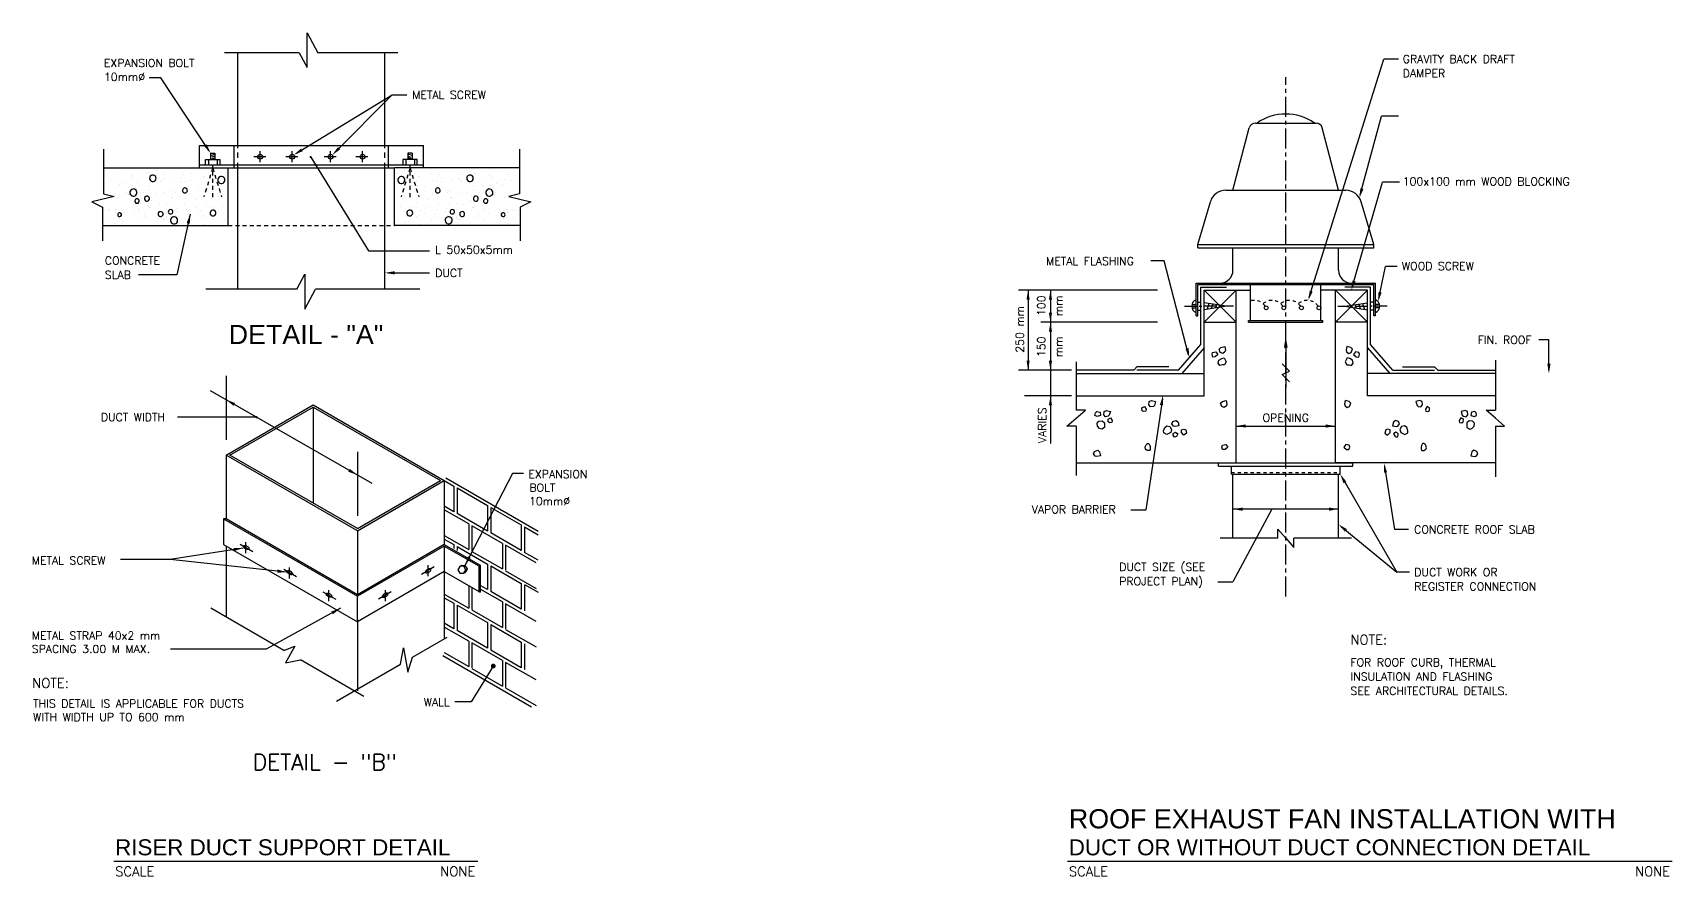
# Model space of a CAD drawing. Extents: x -320.3 to -239, y -329.4 to -268.7.
# Drawn here: x -320.3 to -269.1, y -329.2 to -302.8 of the extents above; entities that cross this region are included whole.
import ezdxf
from ezdxf.enums import TextEntityAlignment as Align

# ---------------------------------------------------------------- set-up
doc = ezdxf.new("R2010")
doc.units = 0
doc.header["$LTSCALE"] = 0.5
doc.header["$MEASUREMENT"] = 0
for name, pattern in [('CENTER', [2, 1.25, -0.25, 0.25, -0.25]), ('HIDDEN', [0.375, 0.25, -0.125]), ('HIDDEN2', [0.1875, 0.125, -0.0625])]:
    doc.linetypes.add(name, pattern=pattern)
doc.layers.get('0').update_dxf_attribs({"color": 4, "linetype": 'CONTINUOUS'})
for name, color, linetype in [('HIDDEN', 3, 'HIDDEN'), ('M-NOX-2', 2, 'CONTINUOUS'), ('M1', 4, 'CONTINUOUS'), ('M2', 2, 'CONTINUOUS'), ('M2D', 4, 'HIDDEN2'), ('M3', 3, 'CONTINUOUS'), ('M4', 4, 'CONTINUOUS'), ('TEXT1', 6, 'CONTINUOUS')]:
    doc.layers.add(name, color=color, linetype=linetype)
doc.styles.add('LEROY', font='SIMPLEX')
doc.styles.add('S', font='ROMANS.SHX')
doc.styles.add('TTXT', font='ARIAL.TTF', dxfattribs={"width": 0.9})

# ---------------------------------------------------------------- blocks, each defined once
blk = doc.blocks.new('AR-1')
blk.add_lwpolyline([(0, 0, 0, 1, 0), (-3, 0, 1, 1, 0)], format="xyseb")
blk = doc.blocks.new('TAST32')
at = {"color": 3, "style": 'LEROY'}
blk.add_attdef('SCALE', text='', height=3, dxfattribs=at).set_placement((0, -4.55), align=Align.RIGHT)
blk = doc.blocks.new('TAST26')
at = {"color": 3, "style": 'LEROY'}
blk.add_text('SCALE', height=3, dxfattribs=at).set_placement((0.02, -4.55))
at = {"color": 4, "style": 'LEROY'}
blk.add_attdef('TITLE', (0, 2), '', height=5, dxfattribs=at)
at = {"color": 3, "style": 'S'}
blk.add_attdef('1:100', (19.59, -4.55), '', height=3, dxfattribs=at)

msp = doc.modelspace()

# ---------------------------------------------------------------- linework, layer by layer
at = {"layer": 'HIDDEN'}
for p, q in [((-314.716, -307.006), (-314.991, -307.907)), ((-314.716, -307.921), (-314.716, -306.906)), ((-314.716, -307.006), (-314.442, -307.907)), ((-308.551, -307.006), (-308.825, -307.907)), ((-308.551, -307.921), (-308.551, -306.906)), ((-308.551, -307.006), (-308.276, -307.907)), ((-314.233, -308.806), (-309.033, -308.806))]:
    msp.add_line(p, q, dxfattribs=at)
at = {"layer": 'M1'}
for p, q in [((-311.762, -303.867), (-311.762, -302.781)), ((-311.762, -302.781), (-311.428, -303.406)), ((-312.013, -303.406), (-314.344, -303.406)), ((-312.013, -303.406), (-311.762, -303.867)), ((-308.934, -303.406), (-311.428, -303.406)), ((-280.449, -311.052), (-278.116, -303.604)), ((-277.663, -303.604), (-278.116, -303.604)), ((-316.334, -304.19), (-316.698, -304.19)), ((-314.837, -306.463), (-316.334, -304.19)), ((-312.099, -306.547), (-309.112, -304.719)), ((-310.91, -306.533), (-309.112, -304.719)), ((-309.112, -304.719), (-308.648, -304.719)), ((-278.856, -307.848), (-278.191, -305.387)), ((-277.663, -305.387), (-278.191, -305.387)), ((-318.133, -306.42), (-318.133, -307.812)), ((-314.941, -306.906), (-314.941, -306.746)), ((-314.941, -306.746), (-314.491, -306.746)), ((-314.852, -306.746), (-314.852, -306.906)), ((-314.782, -306.546), (-314.782, -306.746)), ((-314.782, -306.546), (-314.65, -306.546)), ((-314.782, -306.623), (-314.65, -306.58)), ((-314.782, -306.731), (-314.65, -306.688)), ((-314.65, -306.638), (-314.742, -306.665)), ((-314.65, -306.546), (-314.65, -306.746)), ((-314.581, -306.746), (-314.581, -306.906)), ((-314.491, -306.746), (-314.491, -306.909)), ((-313.057, -306.656), (-313.433, -306.656)), ((-313.233, -306.824), (-313.233, -306.484)), ((-312.052, -306.656), (-312.428, -306.656)), ((-312.233, -306.824), (-312.233, -306.484)), ((-311.655, -306.667), (-309.851, -309.597)), ((-310.862, -306.656), (-311.238, -306.656)), ((-311.033, -306.824), (-311.033, -306.484)), ((-309.866, -306.656), (-310.242, -306.656)), ((-310.033, -306.824), (-310.033, -306.484)), ((-308.326, -306.746), (-308.776, -306.746)), ((-308.776, -306.746), (-308.776, -306.909)), ((-308.686, -306.746), (-308.686, -306.906)), ((-308.617, -306.638), (-308.525, -306.665)), ((-308.485, -306.546), (-308.616, -306.546)), ((-308.616, -306.546), (-308.616, -306.746)), ((-308.485, -306.623), (-308.616, -306.58)), ((-308.485, -306.731), (-308.616, -306.688)), ((-308.485, -306.546), (-308.485, -306.746)), ((-308.415, -306.746), (-308.415, -306.906)), ((-308.326, -306.906), (-308.326, -306.746)), ((-305.133, -306.42), (-305.133, -307.812)), ((-317.793, -307.2), (-317.793, -307.2)), ((-317.705, -307.357), (-317.705, -307.357)), ((-317.252, -307.279), (-317.252, -307.279)), ((-317.247, -307.352), (-317.247, -307.352)), ((-317.21, -307.247), (-317.21, -307.247)), ((-316.798, -307.173), (-316.798, -307.173)), ((-316.734, -307.16), (-316.734, -307.16)), ((-316.487, -307.095), (-316.487, -307.095)), ((-316.464, -307.242), (-316.464, -307.242)), ((-316.23, -307.215), (-316.23, -307.215)), ((-316.23, -307.352), (-316.23, -307.352)), ((-316.025, -307.386), (-316.025, -307.386)), ((-315.722, -307.293), (-315.722, -307.293)), ((-315.629, -307.2), (-315.629, -307.2)), ((-315.374, -307.188), (-315.374, -307.188)), ((-315.133, -306.906), (-308.133, -306.906)), ((-315.013, -307.27), (-315.013, -307.27)), ((-314.978, -307.293), (-314.978, -307.293)), ((-314.478, -307.154), (-314.478, -307.154)), ((-314.327, -307.177), (-314.327, -307.177)), ((-314.233, -307.006), (-309.033, -307.006)), ((-308.94, -307.177), (-308.94, -307.177)), ((-308.789, -307.154), (-308.789, -307.154)), ((-308.289, -307.293), (-308.289, -307.293)), ((-308.254, -307.27), (-308.254, -307.27)), ((-307.893, -307.188), (-307.893, -307.188)), ((-307.637, -307.2), (-307.637, -307.2)), ((-307.544, -307.293), (-307.544, -307.293)), ((-307.242, -307.386), (-307.242, -307.386)), ((-307.036, -307.215), (-307.036, -307.215)), ((-307.036, -307.352), (-307.036, -307.352)), ((-306.803, -307.242), (-306.803, -307.242)), ((-306.78, -307.095), (-306.78, -307.095)), ((-306.533, -307.16), (-306.533, -307.16)), ((-306.469, -307.173), (-306.469, -307.173)), ((-306.057, -307.247), (-306.057, -307.247)), ((-306.02, -307.352), (-306.02, -307.352)), ((-306.015, -307.279), (-306.015, -307.279)), ((-305.562, -307.357), (-305.562, -307.357)), ((-305.474, -307.2), (-305.474, -307.2)), ((-317.799, -307.895), (-318.494, -308.062)), ((-318.133, -307.812), (-317.799, -307.895)), ((-317.897, -307.398), (-317.897, -307.398)), ((-317.618, -307.514), (-317.618, -307.514)), ((-317.43, -307.499), (-317.43, -307.499)), ((-317.398, -307.778), (-317.398, -307.778)), ((-317.361, -307.829), (-317.361, -307.829)), ((-317.339, -307.843), (-317.339, -307.843)), ((-317.334, -307.632), (-317.334, -307.632)), ((-317.224, -307.554), (-317.224, -307.554)), ((-317.078, -307.467), (-317.078, -307.467)), ((-316.986, -307.788), (-316.986, -307.788)), ((-316.972, -307.545), (-316.972, -307.545)), ((-316.881, -307.774), (-316.881, -307.774)), ((-316.72, -307.572), (-316.72, -307.572)), ((-316.702, -307.723), (-316.702, -307.723)), ((-316.652, -307.866), (-316.652, -307.866)), ((-316.502, -307.794), (-316.502, -307.794)), ((-316.34, -307.43), (-316.34, -307.43)), ((-316.285, -307.393), (-316.285, -307.393)), ((-316.223, -307.771), (-316.223, -307.771)), ((-315.943, -307.736), (-315.943, -307.736)), ((-315.885, -307.782), (-315.885, -307.782)), ((-315.699, -307.445), (-315.699, -307.445)), ((-315.571, -307.433), (-315.571, -307.433)), ((-315.42, -307.41), (-315.42, -307.41)), ((-315.42, -307.84), (-315.42, -307.84)), ((-315.153, -307.596), (-315.153, -307.596)), ((-314.908, -307.433), (-314.908, -307.433)), ((-308.359, -307.433), (-308.359, -307.433)), ((-308.114, -307.596), (-308.114, -307.596)), ((-307.847, -307.41), (-307.847, -307.41)), ((-307.847, -307.84), (-307.847, -307.84)), ((-307.696, -307.433), (-307.696, -307.433)), ((-307.568, -307.445), (-307.568, -307.445)), ((-307.382, -307.782), (-307.382, -307.782)), ((-307.323, -307.736), (-307.323, -307.736)), ((-307.044, -307.771), (-307.044, -307.771)), ((-306.982, -307.393), (-306.982, -307.393)), ((-306.927, -307.43), (-306.927, -307.43)), ((-306.765, -307.794), (-306.765, -307.794)), ((-306.615, -307.866), (-306.615, -307.866)), ((-306.565, -307.723), (-306.565, -307.723)), ((-306.547, -307.572), (-306.547, -307.572)), ((-306.386, -307.774), (-306.386, -307.774)), ((-306.295, -307.545), (-306.295, -307.545)), ((-306.281, -307.788), (-306.281, -307.788)), ((-306.189, -307.467), (-306.189, -307.467)), ((-306.043, -307.554), (-306.043, -307.554)), ((-305.933, -307.632), (-305.933, -307.632)), ((-305.928, -307.843), (-305.928, -307.843)), ((-305.905, -307.829), (-305.905, -307.829)), ((-305.869, -307.778), (-305.869, -307.778)), ((-305.837, -307.499), (-305.837, -307.499)), ((-305.649, -307.514), (-305.649, -307.514)), ((-305.133, -307.812), (-305.468, -307.895)), ((-305.468, -307.895), (-304.772, -308.062)), ((-305.37, -307.398), (-305.37, -307.398)), ((-279.107, -310.734), (-278.157, -307.451)), ((-277.634, -307.451), (-278.157, -307.451)), ((-318.494, -308.062), (-318.161, -308.229)), ((-318.161, -308.229), (-318.161, -309.287)), ((-317.975, -308.338), (-317.975, -308.338)), ((-317.929, -308.306), (-317.929, -308.306)), ((-317.764, -308.388), (-317.764, -308.388)), ((-317.746, -308.306), (-317.746, -308.306)), ((-317.723, -308.301), (-317.723, -308.301)), ((-317.665, -307.945), (-317.665, -307.945)), ((-317.526, -308.31), (-317.526, -308.31)), ((-317.485, -308.411), (-317.485, -308.411)), ((-317.027, -308.306), (-317.027, -308.306)), ((-317.027, -308.379), (-317.027, -308.379)), ((-316.977, -308.131), (-316.977, -308.131)), ((-316.945, -307.957), (-316.945, -307.957)), ((-316.73, -308.186), (-316.73, -308.186)), ((-316.73, -308.205), (-316.73, -308.205)), ((-316.702, -308.237), (-316.702, -308.237)), ((-316.661, -308.232), (-316.661, -308.232)), ((-316.62, -308.017), (-316.62, -308.017)), ((-316.382, -308.141), (-316.382, -308.141)), ((-316.162, -308.319), (-316.162, -308.319)), ((-316.157, -308.122), (-316.157, -308.122)), ((-316.001, -307.939), (-316.001, -307.939)), ((-315.974, -307.943), (-315.974, -307.943)), ((-315.937, -308.113), (-315.937, -308.113)), ((-315.85, -308.283), (-315.85, -308.283)), ((-315.827, -308.365), (-315.827, -308.365)), ((-315.606, -308.131), (-315.606, -308.131)), ((-315.571, -307.968), (-315.571, -307.968)), ((-315.536, -308.294), (-315.536, -308.294)), ((-315.257, -307.98), (-315.257, -307.98)), ((-315.222, -308.259), (-315.222, -308.259)), ((-315.059, -308.341), (-315.059, -308.341)), ((-314.92, -308.073), (-314.92, -308.073)), ((-314.815, -308.201), (-314.815, -308.201)), ((-314.687, -308.259), (-314.687, -308.259)), ((-314.548, -307.91), (-314.548, -307.91)), ((-314.548, -308.364), (-314.548, -308.364)), ((-314.42, -308.201), (-314.42, -308.201)), ((-308.847, -308.201), (-308.847, -308.201)), ((-308.719, -307.91), (-308.719, -307.91)), ((-308.719, -308.364), (-308.719, -308.364)), ((-308.58, -308.259), (-308.58, -308.259)), ((-308.452, -308.201), (-308.452, -308.201)), ((-308.347, -308.073), (-308.347, -308.073)), ((-308.207, -308.341), (-308.207, -308.341)), ((-308.045, -308.259), (-308.045, -308.259)), ((-308.01, -307.98), (-308.01, -307.98)), ((-307.731, -308.294), (-307.731, -308.294)), ((-307.696, -307.968), (-307.696, -307.968)), ((-307.661, -308.131), (-307.661, -308.131)), ((-307.439, -308.365), (-307.439, -308.365)), ((-307.416, -308.283), (-307.416, -308.283)), ((-307.33, -308.113), (-307.33, -308.113)), ((-307.293, -307.943), (-307.293, -307.943)), ((-307.265, -307.939), (-307.265, -307.939)), ((-307.11, -308.122), (-307.11, -308.122)), ((-307.105, -308.319), (-307.105, -308.319)), ((-306.885, -308.141), (-306.885, -308.141)), ((-306.647, -308.017), (-306.647, -308.017)), ((-306.606, -308.232), (-306.606, -308.232)), ((-306.565, -308.237), (-306.565, -308.237)), ((-306.537, -308.186), (-306.537, -308.186)), ((-306.537, -308.205), (-306.537, -308.205)), ((-306.322, -307.957), (-306.322, -307.957)), ((-306.29, -308.131), (-306.29, -308.131)), ((-306.24, -308.306), (-306.24, -308.306)), ((-306.24, -308.379), (-306.24, -308.379)), ((-305.782, -308.411), (-305.782, -308.411)), ((-305.741, -308.31), (-305.741, -308.31)), ((-305.602, -307.945), (-305.602, -307.945)), ((-305.544, -308.301), (-305.544, -308.301)), ((-305.521, -308.306), (-305.521, -308.306)), ((-305.503, -308.388), (-305.503, -308.388)), ((-305.338, -308.306), (-305.338, -308.306)), ((-305.292, -308.338), (-305.292, -308.338)), ((-304.772, -308.062), (-305.106, -308.229)), ((-305.106, -308.229), (-305.106, -309.287)), ((-317.944, -308.562), (-317.944, -308.562)), ((-317.796, -308.759), (-317.796, -308.759)), ((-317.627, -308.594), (-317.627, -308.594)), ((-317.545, -308.636), (-317.545, -308.636)), ((-317.165, -308.422), (-317.165, -308.422)), ((-317.037, -308.644), (-317.037, -308.644)), ((-316.858, -308.466), (-316.858, -308.466)), ((-316.821, -308.516), (-316.821, -308.516)), ((-316.322, -308.599), (-316.322, -308.599)), ((-316.262, -308.622), (-316.262, -308.622)), ((-316.226, -308.631), (-316.226, -308.631)), ((-316.171, -308.599), (-316.171, -308.599)), ((-316.157, -308.516), (-316.157, -308.516)), ((-316.034, -308.512), (-316.034, -308.512)), ((-315.878, -308.507), (-315.878, -308.507)), ((-315.419, -308.449), (-315.834, -310.347)), ((-315.478, -308.446), (-315.478, -308.446)), ((-315.478, -308.527), (-315.478, -308.527)), ((-315.385, -308.609), (-315.385, -308.609)), ((-315.176, -308.422), (-315.176, -308.422)), ((-315.013, -308.504), (-315.013, -308.504)), ((-315.013, -308.76), (-315.013, -308.76)), ((-314.932, -308.527), (-314.932, -308.527)), ((-314.548, -308.713), (-314.548, -308.713)), ((-314.362, -308.632), (-314.362, -308.632)), ((-308.905, -308.632), (-308.905, -308.632)), ((-308.719, -308.713), (-308.719, -308.713)), ((-308.335, -308.527), (-308.335, -308.527)), ((-308.254, -308.504), (-308.254, -308.504)), ((-308.254, -308.76), (-308.254, -308.76)), ((-308.091, -308.422), (-308.091, -308.422)), ((-307.882, -308.609), (-307.882, -308.609)), ((-307.789, -308.446), (-307.789, -308.446)), ((-307.789, -308.527), (-307.789, -308.527)), ((-307.389, -308.507), (-307.389, -308.507)), ((-307.233, -308.512), (-307.233, -308.512)), ((-307.11, -308.516), (-307.11, -308.516)), ((-307.096, -308.599), (-307.096, -308.599)), ((-307.041, -308.631), (-307.041, -308.631)), ((-307.004, -308.622), (-307.004, -308.622)), ((-306.945, -308.599), (-306.945, -308.599)), ((-306.446, -308.516), (-306.446, -308.516)), ((-306.409, -308.466), (-306.409, -308.466)), ((-306.23, -308.644), (-306.23, -308.644)), ((-306.102, -308.422), (-306.102, -308.422)), ((-305.722, -308.636), (-305.722, -308.636)), ((-305.64, -308.594), (-305.64, -308.594)), ((-305.47, -308.759), (-305.47, -308.759)), ((-305.323, -308.562), (-305.323, -308.562)), ((-309.851, -309.597), (-307.945, -309.597)), ((-284.981, -309.914), (-285.397, -309.914)), ((-284.22, -312.845), (-284.981, -309.914)), ((-315.834, -310.347), (-317.033, -310.347)), ((-312.088, -310.794), (-311.837, -310.333)), ((-311.837, -310.333), (-311.837, -311.42)), ((-309.233, -310.287), (-307.946, -310.287)), ((-278.278, -311.092), (-278.068, -310.087)), ((-277.701, -310.087), (-278.068, -310.087)), ((-312.088, -310.794), (-314.931, -310.794)), ((-311.837, -311.42), (-311.503, -310.794)), ((-308.246, -310.794), (-311.503, -310.794)), ((-285.194, -310.83), (-289.533, -310.83)), ((-289.237, -310.83), (-289.237, -313.33)), ((-288.537, -310.83), (-288.537, -315.623)), ((-283.735, -311.83), (-282.735, -310.83)), ((-283.735, -310.83), (-282.735, -311.83)), ((-278.635, -310.83), (-279.635, -311.83)), ((-278.635, -311.83), (-279.635, -310.83)), ((-284.352, -311.33), (-283.957, -311.33)), ((-283.886, -311.33), (-283.81, -311.33)), ((-283.343, -311.33), (-283.738, -311.33)), ((-283.272, -311.33), (-283.196, -311.33)), ((-282.816, -311.33), (-283.125, -311.33)), ((-279.553, -311.33), (-279.245, -311.33)), ((-279.097, -311.33), (-279.174, -311.33)), ((-279.026, -311.33), (-278.631, -311.33)), ((-278.484, -311.33), (-278.56, -311.33)), ((-278.018, -311.33), (-278.413, -311.33)), ((-285.194, -311.83), (-288.842, -311.83)), ((-273.271, -312.375), (-272.961, -312.375)), ((-272.961, -313.33), (-272.961, -312.375)), ((-281.185, -312.623), (-281.185, -313.874)), ((-274.635, -313.017), (-274.635, -314.578)), ((-314.301, -313.511), (-314.301, -315.511)), ((-287.878, -313.33), (-289.533, -313.33)), ((-287.735, -313.067), (-287.735, -314.578)), ((-314.797, -313.968), (-309.748, -316.865)), ((-314.181, -315.982), (-311.582, -314.482)), ((-311.582, -314.482), (-307.599, -316.782)), ((-287.878, -314.13), (-289.353, -314.13)), ((-285.041, -314.229), (-285.555, -317.697)), ((-313.345, -314.801), (-315.814, -314.801)), ((-287.735, -315.083), (-287.735, -316.618)), ((-282.735, -315.076), (-279.635, -315.076)), ((-274.635, -315.083), (-274.635, -316.669)), ((-310.197, -318.282), (-314.181, -315.982)), ((-310.197, -315.88), (-310.197, -317.88)), ((-305.344, -316.56), (-306.834, -319.441)), ((-305.004, -316.56), (-305.344, -316.56)), ((-278.1, -316.329), (-277.787, -318.309)), ((-310.197, -318.282), (-307.599, -316.782)), ((-307.479, -316.782), (-307.182, -316.954)), ((-307.429, -316.696), (-304.548, -318.359)), ((-307.182, -316.954), (-307.182, -317.754)), ((-307.082, -317.011), (-307.082, -317.811)), ((-307.082, -317.011), (-306.129, -317.561)), ((-279.435, -316.667), (-277.715, -319.645)), ((-307.182, -317.754), (-307.479, -317.582)), ((-306.129, -317.561), (-306.129, -318.361)), ((-306.029, -317.619), (-305.076, -318.169)), ((-306.029, -317.619), (-306.029, -318.419)), ((-306.718, -318.137), (-307.479, -317.698)), ((-306.129, -318.361), (-307.082, -317.811)), ((-306.718, -318.137), (-306.718, -318.937)), ((-286.021, -317.697), (-285.555, -317.697)), ((-281.615, -317.675), (-282.836, -319.952)), ((-279.535, -317.675), (-282.835, -317.675)), ((-307.479, -318.498), (-306.718, -318.937)), ((-307.479, -318.613), (-307.182, -318.785)), ((-305.666, -318.745), (-306.618, -318.195)), ((-306.618, -318.195), (-306.618, -318.979)), ((-305.076, -318.969), (-306.029, -318.419)), ((-305.076, -318.169), (-305.076, -318.969)), ((-304.976, -318.227), (-304.548, -318.474)), ((-304.976, -318.227), (-304.976, -319.027)), ((-281.437, -318.587), (-283.235, -318.587)), ((-279.135, -318.587), (-280.932, -318.587)), ((-279.458, -318.214), (-277.715, -319.645)), ((-277.344, -318.309), (-277.787, -318.309)), ((-313.763, -318.891), (-316.045, -319.254)), ((-313.861, -318.766), (-313.461, -318.997)), ((-313.677, -319.053), (-313.677, -318.712)), ((-307.182, -318.785), (-307.182, -318.908)), ((-307.082, -318.842), (-307.082, -318.965)), ((-307.082, -318.842), (-306.129, -319.392)), ((-306.618, -318.995), (-305.666, -319.545)), ((-305.666, -318.745), (-305.666, -319.545)), ((-304.613, -319.352), (-305.566, -318.802)), ((-305.566, -318.802), (-305.566, -319.587)), ((-304.548, -319.274), (-304.976, -319.027)), ((-316.045, -319.254), (-317.595, -319.254)), ((-312.399, -319.647), (-316.045, -319.254)), ((-312.498, -319.553), (-312.098, -319.784)), ((-312.314, -319.84), (-312.314, -319.499)), ((-307.798, -319.483), (-308.197, -319.714)), ((-307.981, -319.77), (-307.981, -319.429)), ((-306.996, -319.464), (-306.938, -319.43)), ((-306.938, -319.43), (-306.834, -319.441)), ((-306.871, -319.462), (-306.834, -319.441)), ((-306.869, -319.678), (-306.812, -319.65)), ((-306.834, -319.441), (-306.766, -319.545)), ((-306.766, -319.545), (-306.812, -319.65)), ((-306.808, -319.57), (-306.766, -319.545)), ((-306.129, -319.392), (-306.129, -320.192)), ((-306.029, -319.45), (-306.029, -320.25)), ((-306.029, -319.45), (-305.076, -320)), ((-305.566, -319.602), (-304.613, -320.152)), ((-277.318, -319.645), (-277.715, -319.645)), ((-306.718, -320.067), (-306.718, -320.768)), ((-306.618, -320.125), (-306.618, -320.81)), ((-306.129, -320.192), (-306.363, -320.057)), ((-305.666, -320.575), (-306.363, -320.173)), ((-305.076, -320), (-305.076, -320.8)), ((-304.976, -320.027), (-304.548, -320.274)), ((-304.976, -320.058), (-304.976, -320.858)), ((-283.303, -319.952), (-282.836, -319.952)), ((-311.271, -320.259), (-310.871, -320.49)), ((-311.087, -320.547), (-311.087, -320.206)), ((-309.137, -320.259), (-309.537, -320.49)), ((-309.321, -320.547), (-309.32, -320.206)), ((-307.479, -320.329), (-306.718, -320.768)), ((-307.479, -320.444), (-307.182, -320.616)), ((-307.182, -320.616), (-307.182, -321.416)), ((-307.082, -320.673), (-307.082, -321.473)), ((-307.082, -320.673), (-306.129, -321.223)), ((-305.076, -320.8), (-306.029, -320.25)), ((-305.666, -320.575), (-305.666, -321.375)), ((-305.566, -320.633), (-305.566, -321.418)), ((-304.613, -321.183), (-305.566, -320.633)), ((-312.491, -322.093), (-314.779, -320.772)), ((-310.727, -320.773), (-313.05, -322.054)), ((-306.618, -320.825), (-305.666, -321.375)), ((-308.475, -322.306), (-307.392, -321.681)), ((-307.182, -321.416), (-307.479, -321.244)), ((-306.718, -321.799), (-307.479, -321.36)), ((-306.129, -322.023), (-307.082, -321.473)), ((-306.129, -321.223), (-306.129, -322.023)), ((-306.029, -321.281), (-305.076, -321.831)), ((-306.029, -321.281), (-306.029, -322.081)), ((-305.566, -321.433), (-304.613, -321.983)), ((-313.05, -322.054), (-316.035, -322.054)), ((-312.491, -322.093), (-312.152, -321.961)), ((-312.152, -321.961), (-312.438, -322.481)), ((-308.846, -322.52), (-308.75, -322.013)), ((-308.75, -322.013), (-308.62, -322.767)), ((-307.479, -322.16), (-306.718, -322.599)), ((-306.718, -321.799), (-306.718, -322.599)), ((-306.618, -321.856), (-306.618, -322.641)), ((-305.666, -322.406), (-306.618, -321.856)), ((-305.076, -322.631), (-306.029, -322.081)), ((-305.076, -321.831), (-305.076, -322.631)), ((-304.976, -321.889), (-304.976, -322.689)), ((-312.438, -322.481), (-311.978, -322.39)), ((-309.99, -323.537), (-311.978, -322.39)), ((-310.853, -323.679), (-308.846, -322.52)), ((-308.62, -322.767), (-308.475, -322.306)), ((-307.529, -322.246), (-304.75, -323.85)), ((-305.949, -322.581), (-306.645, -323.695)), ((-306.618, -322.656), (-305.666, -323.206)), ((-305.666, -322.406), (-305.666, -323.206)), ((-304.613, -323.014), (-305.566, -322.464)), ((-305.566, -322.464), (-305.566, -323.249)), ((-305.566, -323.264), (-304.613, -323.814)), ((-306.645, -323.695), (-307.147, -323.695)), ((-317.81, -328.676), (-306.433, -328.676)), ((-288.008, -328.676), (-269.108, -328.676))]:
    msp.add_line(p, q, dxfattribs=at)
at = {"layer": 'M1', "linetype": 'CENTER'}
msp.add_line((-281.185, -320.404), (-281.185, -304.166), dxfattribs=at)
at = {"layer": 'M1'}
for points, const_width in [([(-311.672, -306.667, 1), (-311.637, -306.667, 1)], 0.035), ([(-313.363, -314.801, 1), (-313.328, -314.801, 1)], 0.035), ([(-305.986, -322.581, 1), (-305.911, -322.581, 1)], 0.075)]:
    msp.add_lwpolyline(points, format="xyb", close=True, dxfattribs=dict(at, const_width=const_width))
for points in [[(-283.488, -312.842), (-283.471, -312.781), (-283.367, -312.758), (-283.304, -312.839), (-283.387, -312.917), (-283.464, -312.92)], [(-283.164, -313.166), (-283.244, -313.179), (-283.295, -313.109), (-283.275, -313.018), (-283.184, -312.962), (-283.109, -312.939), (-283.043, -313.065), (-283.094, -313.161)], [(-283.085, -312.753), (-283.153, -312.806), (-283.229, -312.776), (-283.267, -312.677), (-283.214, -312.616), (-283.093, -312.586), (-283.07, -312.707)], [(-279.205, -313.166), (-279.125, -313.179), (-279.075, -313.109), (-279.095, -313.018), (-279.186, -312.962), (-279.261, -312.939), (-279.326, -313.065), (-279.276, -313.161)], [(-279.285, -312.753), (-279.216, -312.806), (-279.14, -312.776), (-279.102, -312.677), (-279.156, -312.616), (-279.277, -312.586), (-279.3, -312.707)], [(-278.882, -312.842), (-278.898, -312.781), (-279.003, -312.758), (-279.065, -312.839), (-278.983, -312.917), (-278.905, -312.92)], [(-285.625, -314.619), (-285.673, -314.596), (-285.677, -314.507), (-285.601, -314.468), (-285.549, -314.547), (-285.558, -314.611)], [(-285.322, -314.463), (-285.407, -314.48), (-285.46, -314.418), (-285.449, -314.313), (-285.375, -314.283), (-285.253, -314.311), (-285.287, -314.43)], [(-283.037, -314.441), (-283.105, -314.494), (-283.181, -314.464), (-283.219, -314.365), (-283.166, -314.305), (-283.045, -314.274), (-283.022, -314.396)], [(-279.333, -314.441), (-279.264, -314.494), (-279.189, -314.464), (-279.151, -314.365), (-279.204, -314.305), (-279.325, -314.274), (-279.348, -314.396)], [(-277.048, -314.463), (-276.963, -314.48), (-276.909, -314.418), (-276.92, -314.313), (-276.995, -314.283), (-277.117, -314.311), (-277.082, -314.43)], [(-276.744, -314.619), (-276.697, -314.596), (-276.693, -314.507), (-276.769, -314.468), (-276.821, -314.547), (-276.812, -314.611)], [(-287.134, -314.665), (-287.092, -314.619), (-286.988, -314.645), (-286.969, -314.746), (-287.079, -314.778), (-287.149, -314.745)], [(-287.001, -315.151), (-287.07, -315.076), (-287.083, -314.991), (-287.024, -314.919), (-286.918, -314.911), (-286.848, -314.974), (-286.847, -315.117), (-286.936, -315.179)], [(-286.735, -314.769), (-286.82, -314.785), (-286.874, -314.724), (-286.863, -314.619), (-286.788, -314.589), (-286.666, -314.617), (-286.701, -314.735)], [(-286.685, -314.973), (-286.733, -314.95), (-286.737, -314.861), (-286.661, -314.821), (-286.609, -314.901), (-286.618, -314.965)], [(-284.688, -315.08), (-284.741, -315.012), (-284.711, -314.936), (-284.612, -314.898), (-284.551, -314.951), (-284.521, -315.073), (-284.642, -315.095)], [(-277.682, -315.08), (-277.629, -315.012), (-277.659, -314.936), (-277.758, -314.898), (-277.818, -314.951), (-277.849, -315.073), (-277.727, -315.095)], [(-275.684, -314.973), (-275.637, -314.95), (-275.633, -314.861), (-275.709, -314.821), (-275.761, -314.901), (-275.752, -314.965)], [(-275.635, -314.769), (-275.55, -314.785), (-275.496, -314.724), (-275.507, -314.619), (-275.582, -314.589), (-275.704, -314.617), (-275.669, -314.735)], [(-275.369, -315.151), (-275.299, -315.076), (-275.286, -314.991), (-275.346, -314.919), (-275.452, -314.911), (-275.521, -314.974), (-275.523, -315.117), (-275.434, -315.179)], [(-275.235, -314.665), (-275.278, -314.619), (-275.381, -314.645), (-275.401, -314.746), (-275.291, -314.778), (-275.221, -314.745)], [(-285.004, -315.221), (-284.968, -315.125), (-284.898, -315.075), (-284.807, -315.095), (-284.752, -315.186), (-284.777, -315.277), (-284.903, -315.342), (-284.999, -315.292)], [(-284.701, -315.363), (-284.702, -315.31), (-284.625, -315.266), (-284.555, -315.316), (-284.602, -315.399), (-284.663, -315.419)], [(-284.369, -315.173), (-284.308, -315.19), (-284.284, -315.294), (-284.365, -315.357), (-284.444, -315.274), (-284.447, -315.197)], [(-278.001, -315.173), (-278.062, -315.19), (-278.085, -315.294), (-278.004, -315.357), (-277.926, -315.274), (-277.923, -315.197)], [(-277.669, -315.363), (-277.667, -315.31), (-277.745, -315.266), (-277.814, -315.316), (-277.767, -315.399), (-277.706, -315.419)], [(-277.366, -315.221), (-277.401, -315.125), (-277.472, -315.075), (-277.563, -315.095), (-277.618, -315.186), (-277.593, -315.277), (-277.467, -315.342), (-277.371, -315.292)], [(-287.137, -316.015), (-287.19, -315.947), (-287.159, -315.871), (-287.061, -315.833), (-287, -315.886), (-286.97, -316.007), (-287.091, -316.03)], [(-283.183, -315.736), (-283.166, -315.675), (-283.062, -315.652), (-282.999, -315.733), (-283.082, -315.811), (-283.159, -315.814)], [(-279.187, -315.736), (-279.203, -315.675), (-279.308, -315.652), (-279.371, -315.733), (-279.288, -315.811), (-279.21, -315.814)], [(-275.233, -316.015), (-275.18, -315.947), (-275.21, -315.871), (-275.309, -315.833), (-275.37, -315.886), (-275.4, -316.007), (-275.279, -316.03)], [(-307.057, -319.573), (-306.994, -319.68), (-306.869, -319.678), (-306.808, -319.57), (-306.871, -319.462), (-306.996, -319.464)]]:
    msp.add_lwpolyline(points, close=True, dxfattribs=at)
for points in [[(-281.07, -313.695), (-281.3, -313.465), (-281.07, -313.365), (-281.3, -313.136)], [(-287.735, -315.083), (-288.026, -315.083), (-287.735, -314.83), (-287.444, -314.578), (-287.735, -314.578)], [(-274.635, -315.083), (-274.344, -315.083), (-274.635, -314.83), (-274.926, -314.578), (-274.635, -314.578)], [(-281.437, -318.587), (-281.437, -318.296), (-281.185, -318.587), (-280.932, -318.878), (-280.932, -318.587)]]:
    msp.add_lwpolyline(points, dxfattribs=at)
for points in [[(-285.497, -315.841, -0.058632), (-285.517, -315.834, -0.041368), (-285.544, -315.818, -0.238034), (-285.578, -315.755, -0.177186), (-285.548, -315.665, -0.103094), (-285.501, -315.626, -0.224001), (-285.473, -315.625, -0.208759), (-285.439, -315.66, -0.088447), (-285.42, -315.769, -0.03558), (-285.424, -315.821, -0.148374), (-285.429, -315.833, -0.18134), (-285.449, -315.843, -0.082653)], [(-276.873, -315.841, 0.058632), (-276.852, -315.834, 0.041368), (-276.825, -315.818, 0.238034), (-276.791, -315.755, 0.177186), (-276.822, -315.665, 0.103094), (-276.868, -315.626, 0.224001), (-276.897, -315.625, 0.208759), (-276.93, -315.66, 0.088447), (-276.95, -315.769, 0.03558), (-276.946, -315.821, 0.148374), (-276.94, -315.833, 0.18134), (-276.92, -315.843, 0.082653)], [(-313.695, -318.915, -0.051612), (-313.727, -318.892, -0.065467), (-313.747, -318.869, -0.104435), (-313.757, -318.842, -0.173408), (-313.754, -318.824, -0.173408), (-313.741, -318.813, -0.104435), (-313.712, -318.809, -0.065467), (-313.682, -318.814, -0.051612), (-313.646, -318.83, -0.051612), (-313.614, -318.854, -0.065467), (-313.593, -318.877, -0.104435), (-313.583, -318.904, -0.173408), (-313.586, -318.921, -0.173408), (-313.6, -318.933, -0.104435), (-313.628, -318.937, -0.065467), (-313.659, -318.931, -0.051612)], [(-312.332, -319.702, -0.051612), (-312.364, -319.679, -0.065467), (-312.384, -319.656, -0.104435), (-312.394, -319.629, -0.173408), (-312.391, -319.611, -0.173408), (-312.378, -319.6, -0.104435), (-312.349, -319.596, -0.065467), (-312.319, -319.601, -0.051612), (-312.283, -319.617, -0.051612), (-312.251, -319.641, -0.065467), (-312.23, -319.664, -0.104435), (-312.22, -319.691, -0.173408), (-312.223, -319.708, -0.173408), (-312.237, -319.72, -0.104435), (-312.265, -319.724, -0.065467), (-312.296, -319.718, -0.051612)], [(-307.96, -319.647, 0.051612), (-307.928, -319.624, 0.065467), (-307.908, -319.6, 0.104435), (-307.897, -319.573, 0.173408), (-307.901, -319.556, 0.173408), (-307.914, -319.544, 0.104435), (-307.943, -319.54, 0.065467), (-307.973, -319.546, 0.051612), (-308.009, -319.562, 0.051612), (-308.041, -319.585, 0.065467), (-308.061, -319.608, 0.104435), (-308.072, -319.635, 0.173408), (-308.069, -319.653, 0.173408), (-308.055, -319.664, 0.104435), (-308.027, -319.669, 0.065467), (-307.996, -319.663, 0.051612)], [(-311.105, -320.409, -0.051612), (-311.136, -320.386, -0.065467), (-311.157, -320.362, -0.104435), (-311.167, -320.335, -0.173408), (-311.164, -320.318, -0.173408), (-311.151, -320.306, -0.104435), (-311.122, -320.302, -0.065467), (-311.092, -320.308, -0.051612), (-311.056, -320.324, -0.051612), (-311.024, -320.347, -0.065467), (-311.003, -320.371, -0.104435), (-310.993, -320.397, -0.173408), (-310.996, -320.415, -0.173408), (-311.01, -320.426, -0.104435), (-311.038, -320.431, -0.065467), (-311.069, -320.425, -0.051612)], [(-309.303, -320.409, 0.051612), (-309.271, -320.386, 0.065467), (-309.251, -320.362, 0.104435), (-309.24, -320.335, 0.173408), (-309.244, -320.318, 0.173408), (-309.257, -320.306, 0.104435), (-309.285, -320.302, 0.065467), (-309.316, -320.308, 0.051612), (-309.352, -320.324, 0.051612), (-309.384, -320.347, 0.065467), (-309.404, -320.371, 0.104435), (-309.415, -320.397, 0.173408), (-309.412, -320.415, 0.173408), (-309.398, -320.426, 0.104435), (-309.37, -320.431, 0.065467), (-309.339, -320.425, 0.051612)]]:
    msp.add_lwpolyline(points, format="xyb", close=True, dxfattribs=at)
for centre, radius in [((-313.233, -306.656), 0.075), ((-312.233, -306.656), 0.075), ((-311.033, -306.656), 0.075), ((-310.033, -306.656), 0.075), ((-281.795, -311.38), 0.06), ((-281.245, -311.38), 0.06), ((-280.695, -311.38), 0.06), ((-280.145, -311.38), 0.06)]:
    msp.add_circle(centre, radius, dxfattribs=at)
for centre, radius, start, end in [((-316.589, -307.331), 0.101, 120.0668, 3.2886), ((-316.589, -307.331), 0.101, 3.2886, 120.0668), ((-314.446, -307.388), 0.111, 167.4589, 32.4961), ((-314.446, -307.388), 0.111, 32.4961, 167.4589), ((-308.821, -307.388), 0.111, 147.5039, 12.5411), ((-308.821, -307.388), 0.111, 12.5411, 147.5039), ((-306.677, -307.331), 0.101, 59.9332, 176.7114), ((-306.677, -307.331), 0.101, 176.7114, 59.9332), ((-317.194, -307.775), 0.111, 347.4589, 212.4961), ((-317.194, -307.775), 0.111, 212.4961, 347.4589), ((-316.772, -307.97), 0.0783, 346.8442, 253.7385), ((-315.586, -307.71), 0.0772, 48.9268, 180), ((-315.586, -307.71), 0.0772, 180, 48.9268), ((-307.681, -307.71), 0.0772, 131.0732, 0), ((-307.681, -307.71), 0.0772, 0, 131.0732), ((-306.495, -307.97), 0.0783, 286.2615, 193.1558), ((-306.072, -307.775), 0.111, 327.5039, 192.5411), ((-306.072, -307.775), 0.111, 192.5411, 327.5039), ((-317.625, -308.469), 0.0615, 82.2637, 244.3662), ((-317.625, -308.469), 0.0615, 244.3662, 82.2637), ((-317.082, -308.043), 0.0699, 326.2694, 213.7306), ((-317.082, -308.043), 0.0699, 213.7306, 326.2694), ((-316.772, -307.97), 0.0783, 253.7385, 346.8442), ((-316.345, -308.451), 0.0783, 166.8442, 73.7385), ((-316.345, -308.451), 0.0783, 73.7385, 166.8442), ((-316.035, -308.377), 0.0699, 146.2694, 33.7306), ((-316.035, -308.377), 0.0699, 33.7306, 146.2694), ((-314.707, -308.415), 0.0932, 306.4729, 205.4303), ((-308.56, -308.415), 0.0932, 334.5697, 233.5271), ((-307.232, -308.377), 0.0699, 146.2694, 33.7306), ((-307.232, -308.377), 0.0699, 33.7306, 146.2694), ((-306.921, -308.451), 0.0783, 106.2615, 13.1558), ((-306.921, -308.451), 0.0783, 13.1558, 106.2615), ((-306.495, -307.97), 0.0783, 193.1558, 286.2615), ((-306.185, -308.043), 0.0699, 326.2694, 213.7306), ((-306.185, -308.043), 0.0699, 213.7306, 326.2694), ((-305.642, -308.469), 0.0615, 97.7363, 295.6338), ((-305.642, -308.469), 0.0615, 295.6338, 97.7363), ((-315.923, -308.645), 0.111, 167.4589, 32.4961), ((-315.923, -308.645), 0.111, 32.4961, 167.4589), ((-314.707, -308.415), 0.0932, 205.4303, 306.4729), ((-308.56, -308.415), 0.0932, 233.5271, 334.5697), ((-307.344, -308.645), 0.111, 147.5039, 12.5411), ((-307.344, -308.645), 0.111, 12.5411, 147.5039)]:
    msp.add_arc(centre, radius, start, end, dxfattribs=at)
at = {"layer": 'M1', "linetype": 'HIDDEN2'}
for centre, end in [((-282.169, -311.561), 106.2526), ((-281.619, -311.561), 131.4705), ((-281.069, -311.561), 131.4705), ((-280.519, -311.561), 131.4705)]:
    msp.add_arc(centre, 0.415, 34.1134, end, dxfattribs=at)
at = {"layer": 'M1'}
for points in [[(-315.532, -308.731), (-315.434, -308.752), (-315.419, -308.449)], [(-281.243, -312.623), (-281.126, -312.623), (-281.185, -312.273)], [(-314.064, -314.444), (-314.015, -314.357), (-314.301, -314.253)], [(-310.433, -316.416), (-310.482, -316.503), (-310.197, -316.607)], [(-314.067, -318.888), (-314.052, -318.986), (-313.763, -318.891)], [(-306.652, -319.197), (-306.741, -319.151), (-306.834, -319.441)], [(-312.691, -319.562), (-312.703, -319.661), (-312.399, -319.647)], [(-311.012, -320.877), (-310.963, -320.964), (-310.727, -320.773)]]:
    msp.add_solid(points, dxfattribs=at)
at = {"layer": 'M2'}
for p, q in [((-282.835, -307.705), (-282.324, -305.754)), ((-282.13, -305.605), (-280.239, -305.605)), ((-279.535, -307.705), (-280.046, -305.754)), ((-315.133, -307.006), (-315.133, -306.306)), ((-315.133, -306.306), (-308.133, -306.306)), ((-314.042, -307.006), (-314.042, -306.306)), ((-313.933, -306.393), (-313.933, -306.306)), ((-309.333, -306.393), (-309.333, -306.306)), ((-309.224, -307.006), (-309.224, -306.306)), ((-308.133, -307.006), (-308.133, -306.306)), ((-313.933, -306.696), (-313.933, -306.523)), ((-313.933, -307.006), (-313.933, -306.848)), ((-309.333, -306.696), (-309.333, -306.523)), ((-309.333, -307.006), (-309.333, -306.848)), ((-283.061, -307.705), (-279.309, -307.705)), ((-283.935, -309.405), (-283.54, -308.064)), ((-278.435, -309.405), (-278.829, -308.064)), ((-283.935, -309.505), (-283.935, -309.405)), ((-283.935, -309.405), (-278.435, -309.405)), ((-278.435, -309.505), (-278.435, -309.405)), ((-283.935, -309.505), (-278.435, -309.505)), ((-282.835, -310.205), (-282.835, -309.505)), ((-279.535, -310.205), (-279.535, -309.505)), ((-283.985, -311.63), (-283.985, -310.605)), ((-283.985, -310.605), (-278.385, -310.605)), ((-283.935, -311.63), (-283.935, -310.655)), ((-283.935, -310.655), (-278.435, -310.655)), ((-283.835, -310.73), (-283.035, -310.73)), ((-283.835, -312.53), (-283.835, -310.73)), ((-282.735, -310.83), (-282.285, -310.83)), ((-282.285, -311.78), (-282.285, -310.655)), ((-280.085, -311.78), (-280.085, -310.655)), ((-279.635, -310.83), (-280.085, -310.83)), ((-278.535, -310.73), (-279.335, -310.73)), ((-278.535, -312.53), (-278.535, -310.73)), ((-278.435, -311.63), (-278.435, -310.655)), ((-278.385, -311.63), (-278.385, -310.605)), ((-284.118, -311.28), (-283.985, -311.28)), ((-284.118, -311.38), (-283.985, -311.38)), ((-283.935, -311.205), (-283.835, -311.205)), ((-283.935, -311.455), (-283.835, -311.455)), ((-283.035, -311.33), (-283.735, -311.221)), ((-283.035, -311.33), (-283.735, -311.44)), ((-283.586, -311.244), (-283.642, -311.425)), ((-283.468, -311.262), (-283.512, -311.405)), ((-283.35, -311.281), (-283.382, -311.384)), ((-283.232, -311.299), (-283.252, -311.364)), ((-279.335, -311.33), (-278.635, -311.221)), ((-279.335, -311.33), (-278.635, -311.44)), ((-279.137, -311.299), (-279.117, -311.364)), ((-279.019, -311.281), (-278.987, -311.384)), ((-278.901, -311.262), (-278.858, -311.405)), ((-278.784, -311.244), (-278.728, -311.425)), ((-278.435, -311.205), (-278.535, -311.205)), ((-278.435, -311.455), (-278.535, -311.455)), ((-278.252, -311.28), (-278.385, -311.28)), ((-278.252, -311.38), (-278.385, -311.38)), ((-283.985, -311.63), (-283.935, -311.63)), ((-283.735, -311.83), (-282.735, -311.83)), ((-282.345, -311.78), (-280.025, -311.78)), ((-282.345, -311.83), (-282.345, -311.78)), ((-282.345, -311.83), (-280.025, -311.83)), ((-280.025, -311.83), (-280.025, -311.78)), ((-278.635, -311.83), (-279.635, -311.83)), ((-278.385, -311.63), (-278.435, -311.63)), ((-284.535, -313.33), (-283.835, -312.53)), ((-277.835, -313.33), (-278.535, -312.53)), ((-285.935, -313.33), (-287.735, -313.33)), ((-285.835, -313.23), (-285.935, -313.33)), ((-284.835, -313.23), (-285.835, -313.23)), ((-277.535, -313.23), (-276.535, -313.23)), ((-276.535, -313.23), (-276.435, -313.33)), ((-276.435, -313.33), (-274.635, -313.33)), ((-311.582, -314.482), (-311.582, -317.482)), ((-283.285, -316.33), (-283.285, -316.23)), ((-283.285, -316.23), (-279.085, -316.23)), ((-283.285, -316.33), (-279.085, -316.33)), ((-282.885, -316.58), (-282.885, -316.33)), ((-282.885, -316.58), (-279.485, -316.58)), ((-282.835, -318.587), (-282.835, -316.58)), ((-279.535, -318.587), (-279.535, -316.58)), ((-279.485, -316.58), (-279.485, -316.33)), ((-279.085, -316.33), (-279.085, -316.23)), ((-314.301, -317.982), (-314.381, -317.982)), ((-314.381, -317.982), (-314.381, -318.782)), ((-314.381, -317.982), (-310.197, -320.398)), ((-310.197, -320.352), (-314.301, -317.982)), ((-314.381, -318.782), (-310.197, -321.198)), ((-307.479, -318.782), (-310.197, -320.352)), ((-307.479, -318.828), (-310.197, -320.398)), ((-307.479, -318.782), (-306.363, -319.426)), ((-307.479, -318.828), (-307.479, -319.628)), ((-307.479, -318.828), (-306.403, -319.449)), ((-307.479, -319.628), (-310.197, -321.198)), ((-307.479, -319.628), (-306.363, -320.273)), ((-306.403, -319.449), (-306.403, -320.273)), ((-306.363, -319.426), (-306.363, -320.273)), ((-310.197, -321.198), (-310.197, -320.398))]:
    msp.add_line(p, q, dxfattribs=at)
for points in [[(-284.535, -313.33), (-285.835, -313.33)], [(-277.835, -313.33), (-276.535, -313.33)]]:
    msp.add_lwpolyline(points, dxfattribs=at)
for centre, radius, start, end in [((-281.185, -306.879), 1.558, 54.7971, 125.2029), ((-282.13, -305.805), 0.2, 90, 165.3236), ((-280.239, -305.805), 0.2, 14.6764, 90), ((-283.061, -308.205), 0.5, 90, 163.6105), ((-279.309, -308.205), 0.5, 16.3895, 90), ((-283.235, -310.205), 0.4, 270, 0), ((-279.135, -310.205), 0.4, 180, 270), ((-283.91, -311.33), 0.214, 110.4912, 249.5088), ((-278.46, -311.33), 0.214, 290.4912, 69.5088)]:
    msp.add_arc(centre, radius, start, end, dxfattribs=at)
at = {"layer": 'M2D'}
msp.add_line((-282.885, -316.53), (-279.485, -316.53), dxfattribs=at)
at = {"layer": 'M3'}
for p, q in [((-313.933, -306.306), (-313.933, -303.406)), ((-309.333, -306.306), (-309.333, -303.406)), ((-313.933, -310.794), (-313.933, -307.006)), ((-309.333, -310.794), (-309.333, -307.006)), ((-283.735, -312.63), (-284.435, -313.43)), ((-278.635, -312.63), (-277.935, -313.43)), ((-287.735, -313.43), (-283.735, -313.43)), ((-274.635, -313.43), (-278.635, -313.43)), ((-314.301, -315.982), (-311.582, -314.413)), ((-311.582, -314.413), (-307.479, -316.782)), ((-314.301, -315.982), (-314.301, -317.982)), ((-310.197, -318.352), (-314.301, -315.982)), ((-310.197, -318.352), (-307.479, -316.782)), ((-307.479, -316.782), (-307.479, -318.782)), ((-310.197, -318.352), (-310.197, -320.352)), ((-314.301, -318.828), (-314.301, -321.049)), ((-307.479, -319.628), (-307.479, -321.731)), ((-310.197, -321.139), (-310.197, -323.359))]:
    msp.add_line(p, q, dxfattribs=at)
at = {"layer": 'M4'}
for p, q in [((-318.133, -307.006), (-314.233, -307.006)), ((-314.233, -308.806), (-314.233, -307.006)), ((-305.133, -307.006), (-309.033, -307.006)), ((-309.033, -308.806), (-309.033, -307.006)), ((-318.133, -308.806), (-314.233, -308.806)), ((-305.133, -308.806), (-309.033, -308.806)), ((-283.735, -310.83), (-282.735, -310.83)), ((-283.735, -314.13), (-283.735, -310.83)), ((-282.735, -316.23), (-282.735, -310.83)), ((-278.635, -310.83), (-279.635, -310.83)), ((-279.635, -316.23), (-279.635, -310.83)), ((-278.635, -314.13), (-278.635, -310.83)), ((-287.735, -314.13), (-283.735, -314.13)), ((-274.635, -314.13), (-278.635, -314.13)), ((-287.735, -316.23), (-282.735, -316.23)), ((-274.635, -316.23), (-279.635, -316.23))]:
    msp.add_line(p, q, dxfattribs=at)

# ---------------------------------------------------------------- block references
ref = msp.add_blockref('TAST26', (-317.767, -328.697), dxfattribs=dict(xscale=0.1000000000058208, yscale=0.1000000000058208, zscale=0.1))
ref.add_attrib('TITLE', 'RISER DUCT SUPPORT DETAIL', (-317.767, -328.497), dxfattribs={"color": 6, "height": 0.5, "style": 'TTXT'})
at = {"xscale": 0.1000000000058208, "yscale": 0.1000000000058208, "zscale": 0.1}
for p in [(-306.514, -328.695), (-269.174, -328.695)]:
    msp.add_blockref('TAST32', p, dxfattribs=at).add_auto_attribs({'SCALE': 'NONE'})
at = {"layer": 'M1', "yscale": 0.1000000000058208, "zscale": 0.1}
for p, xscale, rotation in [((-314.782, -306.546), 0.09999999998671368, 303.3621357037323), ((-310.98, -306.604), 0.09999999999320582, 225.2631921795794), ((-312.185, -306.599), 0.0999999999989569, 211.474954158452), ((-278.883, -307.944), 0.1000000000034443, 254.8677283946503), ((-309.333, -310.287), 0.1000000000058208, 180), ((-289.237, -310.83), 0.1000000000058208, 90), ((-288.537, -310.83), 0.1000000000058208, 90), ((-280.479, -311.148), 0.1000000000033944, 252.6121700044041), ((-279.135, -310.83), 0.1000000000130025, 253.8577507502666), ((-278.298, -311.19), 0.09999999999296667, 258.190457355961), ((-288.537, -311.83), 0.1000000000058208, 270), ((-288.537, -311.83), 0.1000000000058208, 90), ((-289.237, -313.33), 0.1000000000058208, 270), ((-288.537, -313.33), 0.1000000000058208, 270), ((-284.195, -312.941), 0.1000000000000816, 284.5596578948894), ((-272.961, -313.43), 0.1000000000058208, 270), ((-288.537, -314.13), 0.1000000000058208, 90), ((-285.026, -314.13), 0.09999999998850707, 81.56318999001708), ((-282.735, -315.076), 0.1000000000058208, 180), ((-279.485, -316.58), 0.09999999998306378, 119.9988938078062), ((-278.116, -316.23), 0.1000000000137603, 98.98211773139674), ((-282.835, -317.675), 0.1000000000058208, 180), ((-279.535, -318.15), 0.09999999999880015, 140.5976106410415)]:
    msp.add_blockref('AR-1', p, dxfattribs=dict(at, xscale=xscale, rotation=rotation))
at = {"layer": 'M1', "xscale": 0.1000000000058208, "yscale": 0.1000000000058208, "zscale": 0.1}
for p in [(-279.635, -315.076), (-279.535, -317.675)]:
    msp.add_blockref('AR-1', p, dxfattribs=at)
at = {"layer": 'TEXT1'}
ref = msp.add_blockref('TAST26', (-287.965, -328.697), dxfattribs=dict(at, xscale=0.1000000000058208, yscale=0.1000000000058208, zscale=0.1))
ref.add_attrib('TITLE', 'DUCT OR WITHOUT DUCT CONNECTION DETAIL', (-287.965, -328.497), dxfattribs={"layer": '0', "color": 6, "height": 0.5, "style": 'TTXT'})

# ---------------------------------------------------------------- texts
at = {"layer": 'M-NOX-2', "style": 'S'}
for s, height, p in [('EXPANSION BOLT', 0.25, (-318.116, -303.851)), ('10mm%%C', 0.25, (-318.116, -304.285)), ('METAL SCREW', 0.25, (-308.482, -304.846)), ('CONCRETE', 0.25, (-318.088, -310.029)), ('L 50x50x5mm', 0.25, (-307.765, -309.691)), ('SLAB', 0.25, (-318.088, -310.475)), ('DUCT', 0.25, (-307.765, -310.416)), ('DUCT WIDTH', 0.25, (-318.212, -314.922)), ('EXPANSION ', 0.25, (-304.851, -316.704)), ('BOLT', 0.25, (-304.823, -317.128)), ('10mm%%C', 0.25, (-304.833, -317.547)), ('METAL SCREW', 0.25, (-320.372, -319.403)), ('METAL STRAP 40x2 mm', 0.25, (-320.371, -321.753)), ('SPACING 3.00 M MAX.', 0.25, (-320.371, -322.172)), ('THIS DETAIL IS APPLICABLE FOR DUCTS', 0.25, (-320.329, -323.879)), ('WALL', 0.25, (-308.123, -323.837)), ('WITH WIDTH UP TO 600 mm', 0.25, (-320.329, -324.302)), ('DETAIL - "B"', 0.5, (-313.463, -325.831))]:
    msp.add_text(s, height=height, dxfattribs=at).set_placement(p)
at = {"layer": 'M2', "style": 'S'}
for s, p in [('GRAVITY BACK DRAFT', (-277.528, -303.727)), ('DAMPER', (-277.528, -304.173)), ('100x100 mm WOOD BLOCKING', (-277.528, -307.555)), ('METAL FLASHING', (-288.674, -310.044)), ('WOOD SCREW', (-277.555, -310.2)), ('FIN. ROOF', (-275.186, -312.508)), ('VAPOR BARRIER', (-289.122, -317.806)), ('CONCRETE ROOF SLAB', (-277.173, -318.436)), ('DUCT SIZE (SEE', (-286.389, -319.608)), ('DUCT WORK OR', (-277.169, -319.772)), ('PROJECT PLAN)', (-286.389, -320.054)), ('REGISTER CONNECTION', (-277.169, -320.217)), ('FOR ROOF CURB, THERMAL', (-279.163, -322.59)), ('SEE ARCHITECTURAL DETAILS.', (-279.163, -323.481)), ('INSULATION AND FLASHING', (-279.163, -323.036))]:
    msp.add_text(s, height=0.25, dxfattribs=at).set_placement(p)
for s, p in [('250 mm', (-289.497, -312.055)), ('100', (-288.823, -311.316)), ('mm', (-288.29, -311.316)), ('150', (-288.823, -312.599)), ('mm', (-288.29, -312.599))]:
    msp.add_text(s, height=0.25, rotation=90, dxfattribs=at).set_placement(p, align=Align.MIDDLE)
msp.add_text('VARIES', height=0.25, rotation=90, dxfattribs=at).set_placement((-288.671, -315.61))
msp.add_text('OPENING', height=0.25, dxfattribs=at).set_placement((-281.185, -314.819), align=Align.MIDDLE)
at = {"layer": 'M2', "color": 3, "style": 'S'}
msp.add_text('NOTE:', height=0.3, dxfattribs=at).set_placement((-320.356, -323.261))
at = {"layer": 'M3', "style": 'S'}
msp.add_text('NOTE:', height=0.3, dxfattribs=at).set_placement((-279.163, -321.907))
at = {"layer": 'TEXT1', "style": 'TTXT'}
for s, p in [('DETAIL - "A"', (-314.218, -312.514)), ('ROOF EXHAUST FAN INSTALLATION WITH', (-287.962, -327.655))]:
    msp.add_text(s, height=0.6, dxfattribs=at).set_placement(p)

doc.saveas('drawing.dxf')
